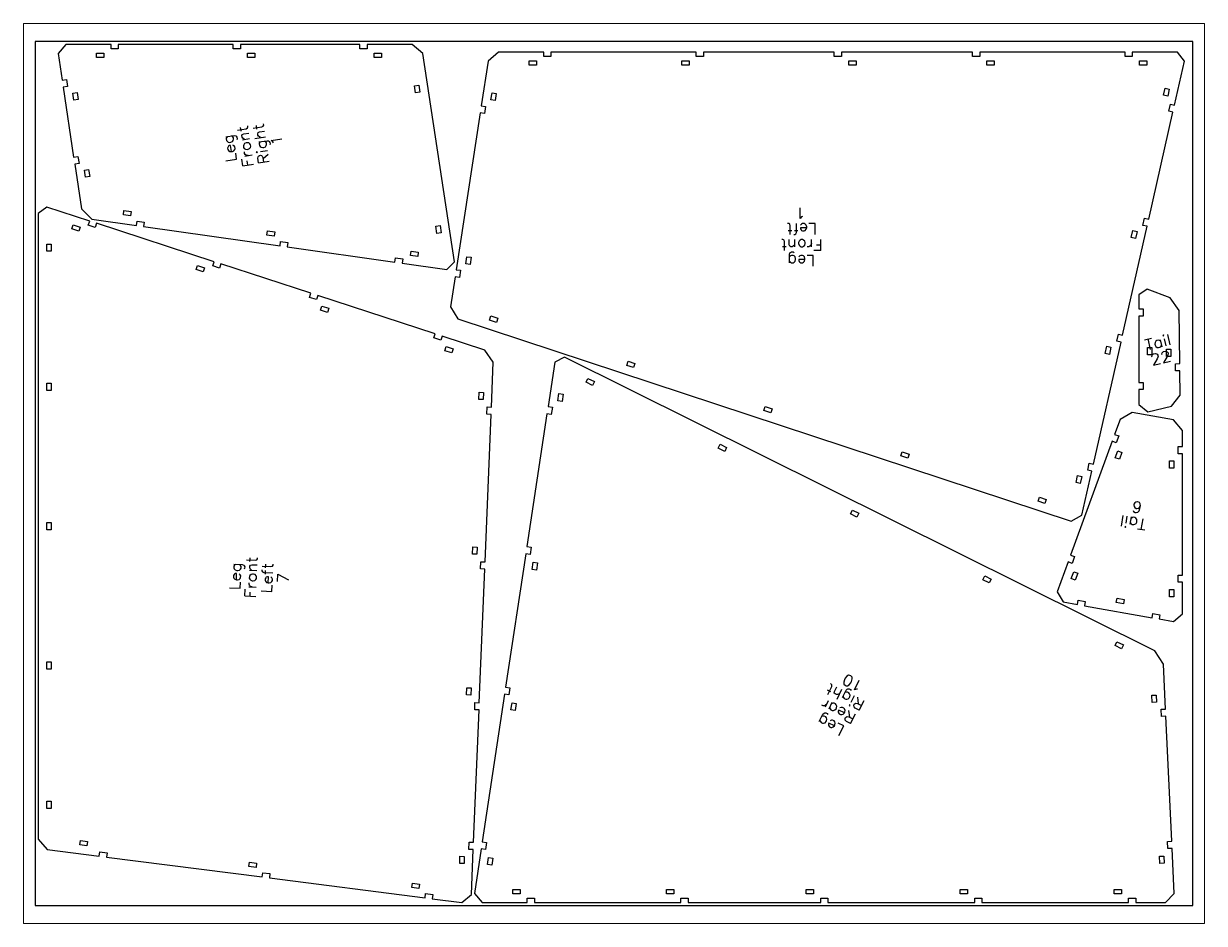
# Paper-space layout 'Layout' of a CAD drawing. Header units: millimetres, sheet in inches. Extents: x 0 to 10.5, y 0 to 8.
# The model-space entities are those that its viewports show. They can reach past a viewport. Long polylines and large blocks are cut down to what shows.
import ezdxf

# ---------------------------------------------------------------- set-up
doc = ezdxf.new("R2010")
doc.units = ezdxf.units.MM
doc.header["$MEASUREMENT"] = 0
for name, color, linetype, true_color in [('leg_front_left_cuts', 1, 'Continuous', 0xff0000), ('leg_front_left_marks', 2, 'Continuous', 0xffff00), ('leg_front_right_cuts', 1, 'Continuous', 0xff0000), ('leg_front_right_marks', 2, 'Continuous', 0xffff00), ('leg_rear_right_cuts', 1, 'Continuous', 0xff0000), ('leg_rear_right_marks', 2, 'Continuous', 0xffff00), ('Sheet', 18, 'Continuous', 0x000000), ('tail_cuts', 1, 'Continuous', 0xff0000), ('tail_marks', 2, 'Continuous', 0xffff00)]:
    doc.layers.add(name, color=color, linetype=linetype, true_color=true_color)

msp = doc.modelspace()

# ---------------------------------------------------------------- linework, layer by layer
at = {"layer": 'leg_front_left_cuts', "color": 1, "true_color": 0xff0000}
for points in [[(789.31, 589.67), (758.16, 589.67), (758.16, 586.67), (753.16, 586.67), (753.16, 589.67), (652.72, 589.67), (652.72, 586.67), (647.72, 586.67), (647.72, 589.67), (557.26, 589.67), (557.26, 586.67), (552.26, 586.67), (552.26, 589.67), (461.86, 589.67), (461.86, 586.67), (456.86, 586.67), (456.86, 589.67), (356.43, 589.67), (356.43, 586.67), (351.43, 586.67), (351.43, 589.67), (320.28, 589.67), (312.97, 583.4), (308.26, 552.6), (311.22, 552.15), (310.47, 547.21), (307.5, 547.66), (290.93, 439.34), (293.89, 438.89), (293.14, 433.95), (290.17, 434.4), (287, 413.68), (292.07, 405.41), (715.99, 265.46), (723.41, 269.66), (730.27, 300.05), (727.35, 300.71), (728.45, 305.59), (731.37, 304.93), (750.42, 389.28), (747.49, 389.94), (748.59, 394.81), (751.52, 394.15), (768.48, 469.3), (765.56, 469.96), (766.66, 474.84), (769.58, 474.18), (786.3, 548.22), (783.37, 548.88), (784.47, 553.75), (787.4, 553.09), (794.26, 583.48)], [(346.43, 583.67), (346.43, 580.67), (341.43, 580.67), (341.43, 583.67)], [(451.86, 583.67), (451.86, 580.67), (446.86, 580.67), (446.86, 583.67)], [(567.27, 583.67), (567.27, 580.67), (562.27, 580.67), (562.27, 583.67)], [(662.72, 583.67), (662.72, 580.67), (657.72, 580.67), (657.72, 583.67)], [(768.16, 583.67), (768.16, 580.67), (763.16, 580.67), (763.16, 583.67)], [(782.65, 559.29), (779.72, 559.95), (780.82, 564.83), (783.75, 564.17)], [(315.7, 561.58), (318.66, 561.13), (317.91, 556.19), (314.94, 556.64)], [(301.48, 7.54), (302.76, 38.66), (299.76, 38.78), (299.96, 43.78), (302.96, 43.66), (306.71, 135.09), (303.72, 135.22), (303.92, 140.21), (306.92, 140.09), (310.71, 232.44), (307.71, 232.57), (307.91, 237.56), (310.91, 237.44), (315.09, 339.33), (312.1, 339.45), (312.3, 344.45), (315.3, 344.32), (316.57, 375.45), (310.8, 383.76), (281.19, 393.43), (280.26, 390.58), (275.5, 392.13), (276.43, 394.98), (195.25, 421.48), (194.32, 418.63), (189.57, 420.18), (190.5, 423.03), (128.33, 443.32), (127.4, 440.47), (122.65, 442.02), (123.58, 444.87), (42.4, 471.37), (41.47, 468.52), (36.72, 470.07), (37.65, 472.92), (8.04, 482.59), (2, 478.21), (2, 45.91), (8.3, 38.76), (44.32, 34.14), (44.7, 37.11), (49.66, 36.48), (49.27, 33.5), (156.86, 19.7), (157.24, 22.68), (162.2, 22.04), (161.82, 19.07), (269.41, 5.27), (269.79, 8.25), (274.75, 7.61), (274.37, 4.64), (294.92, 2)], [(31.03, 468.77), (30.1, 465.92), (25.35, 467.47), (26.28, 470.32)], [(760.43, 460.87), (757.5, 461.53), (758.6, 466.4), (761.53, 465.74)], [(8, 457.06), (11, 457.06), (11, 452.06), (8, 452.06)], [(116.97, 440.72), (116.04, 437.87), (111.28, 439.42), (112.21, 442.27)], [(298.37, 448.32), (301.33, 447.87), (300.58, 442.92), (297.61, 443.38)], [(202.9, 412.67), (201.97, 409.82), (197.21, 411.37), (198.15, 414.22)], [(314.03, 404.48), (314.97, 407.33), (319.72, 405.76), (318.78, 402.91)], [(288.83, 384.62), (287.9, 381.77), (283.15, 383.32), (284.08, 386.17)], [(742.36, 380.84), (739.43, 381.5), (740.54, 386.38), (743.46, 385.72)], [(408.78, 373.2), (409.72, 376.05), (414.47, 374.48), (413.53, 371.63)], [(8, 360.81), (11, 360.81), (11, 355.81), (8, 355.81)], [(309.51, 349.56), (306.51, 349.69), (306.72, 354.68), (309.71, 354.56)], [(503.53, 341.92), (504.47, 344.77), (509.22, 343.2), (508.28, 340.35)], [(598.28, 310.64), (599.22, 313.49), (603.97, 311.92), (603.03, 309.07)], [(722.22, 291.62), (719.29, 292.28), (720.39, 297.15), (723.32, 296.49)], [(693.03, 279.36), (693.98, 282.21), (698.72, 280.64), (697.78, 277.79)], [(8, 264.56), (11, 264.56), (11, 259.56), (8, 259.56)], [(305.12, 242.68), (302.13, 242.8), (302.33, 247.8), (305.33, 247.68)], [(8, 168.31), (11, 168.31), (11, 163.31), (8, 163.31)], [(301.13, 145.33), (298.13, 145.45), (298.34, 150.45), (301.33, 150.33)], [(8, 72.06), (11, 72.06), (11, 67.06), (8, 67.06)], [(30.84, 41.91), (31.22, 44.89), (36.18, 44.25), (35.8, 41.28)], [(296.35, 28.92), (293.35, 29.04), (293.56, 34.03), (296.56, 33.91)], [(147.71, 26.93), (148.09, 29.9), (153.05, 29.27), (152.67, 26.29)], [(260.26, 12.5), (260.64, 15.47), (265.6, 14.83), (265.21, 11.86)]]:
    msp.add_lwpolyline(points, close=True, dxfattribs=at)
at = {"layer": 'leg_front_left_marks', "color": 2, "true_color": 0xffff00}
for points in [[(528.57, 474.67), (528.57, 482.17)], [(529.64, 475.74), (528.57, 474.67)], [(530.35, 476.1), (529.64, 475.74)], [(520.71, 471.17), (520, 471.17)], [(522.85, 466.17), (520.35, 466.17)], [(521.42, 470.81), (520.71, 471.17)], [(521.78, 469.74), (521.42, 470.81)], [(521.78, 463.67), (521.78, 469.74)], [(527.14, 466.17), (524.64, 466.17)], [(526.07, 465.1), (526.07, 471.17)], [(529.64, 470.81), (528.92, 470.1)], [(533.21, 468.31), (528.92, 468.31)], [(528.92, 468.31), (528.92, 467.6)], [(528.92, 467.6), (529.28, 466.88)], [(529.28, 466.88), (529.64, 466.52)], [(530.35, 471.17), (529.64, 470.81)], [(529.64, 466.52), (530.35, 466.17)], [(531.42, 471.17), (530.35, 471.17)], [(530.35, 466.17), (531.42, 466.17)], [(532.14, 470.81), (531.42, 471.17)], [(531.42, 466.17), (532.14, 466.52)], [(532.85, 470.1), (532.14, 470.81)], [(532.14, 466.52), (532.85, 467.24)], [(533.21, 469.02), (532.85, 470.1)], [(532.85, 467.24), (533.21, 468.31)], [(533.21, 468.31), (533.21, 469.02)], [(538.92, 471.17), (534.64, 471.17)], [(538.92, 463.67), (538.92, 471.17)], [(516.78, 460.17), (516.07, 460.17)], [(517.49, 459.81), (516.78, 460.17)], [(517.85, 458.74), (517.49, 459.81)], [(517.85, 452.67), (517.85, 458.74)], [(521.07, 456.6), (521.07, 460.17)], [(524.28, 463.67), (525, 463.67)], [(524.99, 455.17), (524.99, 460.17)], [(525, 463.67), (525.71, 464.03)], [(525.71, 464.03), (526.07, 465.1)], [(527.85, 459.1), (527.49, 458.03)], [(527.49, 458.03), (527.49, 457.31)], [(527.49, 457.31), (527.85, 456.24)], [(528.57, 459.81), (527.85, 459.1)], [(529.28, 460.17), (528.57, 459.81)], [(530.35, 460.17), (529.28, 460.17)], [(531.07, 459.81), (530.35, 460.17)], [(531.78, 459.1), (531.07, 459.81)], [(532.14, 458.02), (531.78, 459.1)], [(531.78, 456.24), (532.14, 457.31)], [(532.14, 457.31), (532.14, 458.02)], [(536.42, 457.31), (536.07, 456.24)], [(536.42, 455.17), (536.42, 460.17)], [(542.85, 452.67), (542.85, 460.17)], [(518.92, 455.17), (516.42, 455.17)], [(521.42, 455.53), (521.07, 456.6)], [(521.24, 449.88), (521.6, 450.95)], [(521.24, 444.17), (521.24, 449.88)], [(521.96, 448.81), (521.24, 448.1)], [(522.14, 455.17), (521.42, 455.53)], [(521.6, 450.95), (521.96, 451.31)], [(521.96, 451.31), (522.67, 451.67)], [(522.67, 449.17), (521.96, 448.81)], [(523.21, 455.17), (522.14, 455.17)], [(522.67, 451.67), (523.74, 451.67)], [(523.74, 449.17), (522.67, 449.17)], [(523.92, 455.53), (523.21, 455.17)], [(523.74, 451.67), (524.46, 451.31)], [(524.46, 448.81), (523.74, 449.17)], [(524.99, 456.6), (523.92, 455.53)], [(525.17, 448.1), (524.46, 448.81)], [(528.39, 448.81), (527.67, 448.1)], [(527.85, 456.24), (528.57, 455.53)], [(529.1, 449.17), (528.39, 448.81)], [(528.57, 455.53), (529.28, 455.17)], [(530.17, 449.17), (529.1, 449.17)], [(529.28, 455.17), (530.35, 455.17)], [(530.89, 448.81), (530.17, 449.17)], [(530.35, 455.17), (531.07, 455.52)], [(531.6, 448.1), (530.89, 448.81)], [(531.07, 455.52), (531.78, 456.24)], [(537.67, 449.17), (533.39, 449.17)], [(534.64, 455.17), (533.57, 455.17)], [(535.35, 455.52), (534.64, 455.17)], [(536.07, 456.24), (535.35, 455.52)], [(537.67, 441.67), (537.67, 449.17)], [(542.85, 452.67), (538.21, 452.67)], [(542.85, 456.24), (539.99, 456.24)], [(521.24, 445.24), (521.96, 444.53)], [(521.96, 444.53), (522.67, 444.17)], [(522.67, 444.17), (523.74, 444.17)], [(523.74, 444.17), (524.46, 444.53)], [(524.46, 444.53), (525.17, 445.24)], [(525.53, 447.03), (525.17, 448.1)], [(525.17, 445.24), (525.53, 446.31)], [(525.53, 446.31), (525.53, 447.03)], [(531.96, 446.31), (527.67, 446.31)], [(527.67, 446.31), (527.67, 445.6)], [(527.67, 445.6), (528.03, 444.88)], [(528.03, 444.88), (528.39, 444.53)], [(528.39, 444.53), (529.1, 444.17)], [(529.1, 444.17), (530.17, 444.17)], [(530.17, 444.17), (530.89, 444.52)], [(530.89, 444.52), (531.6, 445.24)], [(531.96, 447.02), (531.6, 448.1)], [(531.6, 445.24), (531.96, 446.31)], [(531.96, 446.31), (531.96, 447.02)], [(145.99, 238.85), (152.05, 238.6)], [(148.44, 237.68), (148.54, 240.18)], [(152.05, 238.6), (153.14, 238.92)], [(153.14, 238.92), (153.52, 239.61)], [(153.52, 239.61), (153.55, 240.33)], [(137.42, 228.66), (137.03, 227.96)], [(137.3, 234.38), (137.25, 233.31)], [(137.25, 233.31), (137.58, 232.58)], [(137.68, 235.08), (137.3, 234.38)], [(137.35, 235.81), (143.06, 235.58)], [(137.79, 229), (137.42, 228.66)], [(137.58, 232.58), (138.26, 231.84)], [(138.42, 235.77), (137.68, 235.08)], [(138.52, 229.33), (137.79, 229)], [(138.26, 231.84), (139.32, 231.44)], [(139.23, 229.3), (138.52, 229.33)], [(139.06, 225.02), (139.23, 229.3)], [(139.32, 231.44), (140.03, 231.41)], [(140.03, 231.41), (141.12, 231.72)], [(141.7, 228.48), (141.02, 229.23)], [(141.12, 231.72), (141.86, 232.41)], [(141.96, 234.91), (141.28, 235.65)], [(142.03, 227.75), (141.7, 228.48)], [(141.86, 232.41), (142.25, 233.11)], [(142.29, 234.18), (141.96, 234.91)], [(142.25, 233.11), (142.29, 234.18)], [(143.06, 235.58), (144.12, 235.17)], [(144.12, 235.17), (144.46, 234.8)], [(144.74, 233), (144.36, 232.31)], [(144.46, 234.8), (144.79, 234.07)], [(144.79, 234.07), (144.74, 233)], [(148.19, 231.61), (153.19, 231.41)], [(148.26, 233.4), (148.31, 234.47)], [(148.59, 232.67), (148.26, 233.4)], [(148.31, 234.47), (148.69, 235.17)], [(149.14, 228.71), (148.4, 228.03)], [(149.62, 231.55), (148.59, 232.67)], [(148.69, 235.17), (149.78, 235.48)], [(150.23, 229.03), (149.14, 228.71)], [(149.78, 235.48), (153.35, 235.33)], [(150.94, 229), (150.23, 229.03)], [(152, 228.6), (150.94, 229)], [(152.68, 227.85), (152, 228.6)], [(156.71, 231.98), (156.68, 231.26)], [(156.68, 231.26), (157.01, 230.54)], [(156.82, 234.47), (162.88, 234.23)], [(157.01, 230.54), (158.07, 230.13)], [(158.07, 230.13), (164.13, 229.89)], [(159.09, 229.02), (159.2, 231.52)], [(159.27, 233.3), (159.37, 235.8)], [(162.88, 234.23), (163.97, 234.54)], [(163.97, 234.54), (164.35, 235.24)], [(164.35, 235.24), (164.38, 235.95)], [(167.39, 223.85), (167.59, 228.85)], [(167.59, 228.85), (174.94, 224.97)], [(137.03, 227.96), (136.99, 226.89)], [(136.99, 226.89), (137.32, 226.16)], [(137.32, 226.16), (138, 225.42)], [(138, 225.42), (139.06, 225.02)], [(139.06, 225.02), (139.77, 224.99)], [(139.77, 224.99), (140.85, 225.3)], [(140.85, 225.3), (141.6, 225.98)], [(141.6, 225.98), (141.98, 226.68)], [(141.68, 219.19), (141.85, 223.47)], [(141.98, 226.68), (142.03, 227.75)], [(147.8, 221.98), (147.84, 223.05)], [(148.12, 221.25), (147.8, 221.98)], [(148.01, 227.33), (147.97, 226.26)], [(147.97, 226.26), (148.3, 225.53)], [(148.4, 228.03), (148.01, 227.33)], [(148.81, 220.51), (148.12, 221.25)], [(148.3, 225.53), (148.98, 224.79)], [(149.86, 220.11), (148.81, 220.51)], [(148.98, 224.79), (150.04, 224.39)], [(150.04, 224.39), (150.75, 224.36)], [(150.75, 224.36), (151.84, 224.67)], [(151.84, 224.67), (152.58, 225.36)], [(152.58, 225.36), (152.97, 226.05)], [(153.01, 227.12), (152.68, 227.85)], [(152.97, 226.05), (153.01, 227.12)], [(158.96, 225.81), (158.92, 224.74)], [(158.92, 224.74), (159.25, 224.01)], [(159.35, 226.51), (158.96, 225.81)], [(159.25, 224.01), (159.93, 223.27)], [(159.72, 226.85), (159.35, 226.51)], [(160.45, 227.18), (159.72, 226.85)], [(159.93, 223.27), (160.99, 222.87)], [(161.16, 227.15), (160.45, 227.18)], [(160.99, 222.87), (161.16, 227.15)], [(160.99, 222.87), (161.7, 222.84)], [(161.7, 222.84), (162.78, 223.15)], [(162.78, 223.15), (163.53, 223.83)], [(163.63, 226.33), (162.95, 227.07)], [(163.53, 223.83), (163.91, 224.53)], [(163.61, 217.04), (163.78, 221.32)], [(163.96, 225.6), (163.63, 226.33)], [(163.91, 224.53), (163.96, 225.6)], [(134.18, 219.5), (141.68, 219.19)], [(144.96, 213.87), (145.15, 218.51)], [(144.96, 213.87), (152.45, 213.56)], [(147.72, 220.19), (152.72, 219.99)], [(148.53, 213.73), (148.65, 216.58)], [(156.11, 217.35), (163.61, 217.04)]]:
    msp.add_lwpolyline(points, dxfattribs=at)
at = {"layer": 'leg_front_right_cuts', "color": 1, "true_color": 0xff0000}
for points in [[(289.74, 444.84), (267.82, 588.72), (260.51, 595), (229.36, 595), (229.36, 592), (224.36, 592), (224.36, 595), (141.81, 595), (141.81, 592), (136.81, 592), (136.81, 595), (57.39, 595), (57.39, 592), (52.39, 592), (52.39, 595), (21.24, 595), (15.83, 588.72), (18.59, 570.31), (21.56, 570.75), (22.3, 565.81), (19.33, 565.36), (26.57, 517.16), (29.53, 517.61), (30.28, 512.66), (27.31, 512.22), (31.93, 481.41), (39.16, 474.24), (70, 469.87), (70.42, 472.84), (75.37, 472.13), (74.95, 469.16), (169.21, 455.79), (169.63, 458.76), (174.58, 458.06), (174.16, 455.09), (248.62, 444.53), (249.04, 447.5), (253.99, 446.8), (253.57, 443.83), (284.41, 439.45)], [(47.39, 589), (47.39, 586), (42.39, 586), (42.39, 589)], [(151.81, 589), (151.81, 586), (146.81, 586), (146.81, 589)], [(239.36, 589), (239.36, 586), (234.36, 586), (234.36, 589)], [(265.83, 561.97), (262.86, 561.52), (262.11, 566.46), (265.07, 566.91)], [(26.01, 561.31), (28.98, 561.75), (29.72, 556.81), (26.75, 556.36)], [(33.98, 508.16), (36.95, 508.61), (37.69, 503.66), (34.73, 503.22)], [(60.94, 477.21), (61.36, 480.18), (66.32, 479.48), (65.89, 476.51)], [(160.15, 463.14), (160.58, 466.11), (165.53, 465.41), (165.1, 462.44)], [(280.63, 464.84), (277.66, 464.39), (276.91, 469.33), (279.87, 469.79)], [(259.36, 449.07), (259.79, 452.04), (264.74, 451.33), (264.32, 448.36)]]:
    msp.add_lwpolyline(points, close=True, dxfattribs=at)
at = {"layer": 'leg_front_right_marks', "color": 2, "true_color": 0xffff00}
for points in [[(146.97, 538), (146.86, 538.71)], [(153.27, 536.43), (152.9, 538.9)], [(157.65, 538.54), (157.9, 539.3)], [(157.9, 539.3), (157.79, 540.01)], [(131.82, 531.18), (137.47, 532.04)], [(132.28, 530.53), (132.03, 529.77)], [(132.88, 531.34), (132.28, 530.53)], [(136.52, 531.17), (135.7, 531.77)], [(136.98, 530.52), (136.52, 531.17)], [(137.14, 529.46), (136.98, 530.52)], [(137.47, 532.04), (138.58, 531.85)], [(138.58, 531.85), (138.99, 531.55)], [(138.99, 531.55), (139.45, 530.9)], [(139.45, 530.9), (139.61, 529.84)], [(139.71, 535.81), (145.72, 536.73)], [(142.35, 535.13), (141.97, 537.6)], [(142.83, 531.95), (143.07, 532.71)], [(142.99, 530.89), (142.83, 531.95)], [(143.45, 530.24), (142.99, 530.89)], [(143.07, 532.71), (144.08, 533.23)], [(144.08, 533.23), (147.61, 533.76)], [(145.72, 536.73), (146.72, 537.24)], [(146.72, 537.24), (146.97, 538)], [(150.64, 537.11), (156.64, 538.03)], [(151.71, 530.05), (159.13, 531.18)], [(153.76, 533.25), (154, 534.01)], [(153.92, 532.19), (153.76, 533.25)], [(154.38, 531.54), (153.92, 532.19)], [(154, 534.01), (155.01, 534.53)], [(155.6, 530.64), (154.38, 531.54)], [(155.01, 534.53), (158.54, 535.06)], [(156.64, 538.03), (157.65, 538.54)], [(132.03, 529.77), (132.19, 528.71)], [(132.19, 528.71), (132.66, 528.06)], [(132.66, 528.06), (133.47, 527.46)], [(133.25, 524.17), (133, 523.41)], [(133, 523.41), (133.16, 522.36)], [(133.16, 522.36), (133.62, 521.7)], [(133.55, 524.58), (133.25, 524.17)], [(133.47, 527.46), (134.58, 527.27)], [(134.2, 525.04), (133.55, 524.58)], [(134.9, 525.15), (134.2, 525.04)], [(134.58, 527.27), (135.29, 527.37)], [(135.55, 520.91), (134.9, 525.15)], [(135.29, 527.37), (136.29, 527.89)], [(136.29, 527.89), (136.89, 528.7)], [(137.48, 524.82), (136.67, 525.42)], [(136.89, 528.7), (137.14, 529.46)], [(137.26, 521.53), (137.86, 522.35)], [(137.94, 524.17), (137.48, 524.82)], [(137.86, 522.35), (138.1, 523.11)], [(138.1, 523.11), (137.94, 524.17)], [(139.61, 529.84), (139.36, 529.08)], [(143.26, 529.13), (148.2, 529.88)], [(144.67, 529.34), (143.45, 530.24)], [(144.15, 525.65), (143.9, 524.89)], [(143.9, 524.89), (144.06, 523.83)], [(144.06, 523.83), (144.52, 523.18)], [(144.75, 526.46), (144.15, 525.65)], [(144.52, 523.18), (145.34, 522.58)], [(145.75, 526.98), (144.75, 526.46)], [(145.34, 522.58), (146.45, 522.39)], [(146.46, 527.09), (145.75, 526.98)], [(146.45, 522.39), (147.16, 522.5)], [(147.57, 526.89), (146.46, 527.09)], [(147.16, 522.5), (148.16, 523.01)], [(148.38, 526.29), (147.57, 526.89)], [(148.16, 523.01), (148.76, 523.82)], [(148.85, 525.64), (148.38, 526.29)], [(148.76, 523.82), (149.01, 524.58)], [(149.01, 524.58), (148.85, 525.64)], [(154.62, 527.6), (160.27, 528.46)], [(155.08, 526.95), (154.83, 526.19)], [(154.83, 526.19), (154.99, 525.13)], [(154.99, 525.13), (155.45, 524.48)], [(155.68, 527.76), (155.08, 526.95)], [(155.45, 524.48), (156.27, 523.88)], [(156.27, 523.88), (157.38, 523.69)], [(157.38, 523.69), (158.08, 523.8)], [(158.08, 523.8), (159.09, 524.31)], [(159.31, 527.6), (158.5, 528.19)], [(159.09, 524.31), (159.69, 525.12)], [(159.77, 526.94), (159.31, 527.6)], [(159.69, 525.12), (159.93, 525.88)], [(159.93, 525.88), (159.77, 526.94)], [(160.27, 528.46), (161.38, 528.27)], [(161.38, 528.27), (161.78, 527.97)], [(161.78, 527.97), (162.25, 527.32)], [(162.41, 526.26), (162.16, 525.5)], [(162.25, 527.32), (162.41, 526.26)], [(163.07, 528.53), (170.49, 529.66)], [(164.29, 527.63), (163.07, 528.53)], [(164.75, 526.98), (164.29, 527.63)], [(131.82, 514.56), (139.23, 515.69)], [(133.62, 521.7), (134.43, 521.1)], [(134.43, 521.1), (135.55, 520.91)], [(135.55, 520.91), (136.25, 521.02)], [(136.25, 521.02), (137.26, 521.53)], [(139.23, 515.69), (138.59, 519.93)], [(143.47, 511.1), (142.77, 515.69)], [(144.71, 519.59), (144.55, 520.65)], [(145.17, 518.94), (144.71, 519.59)], [(144.98, 517.83), (149.92, 518.58)], [(145.98, 518.34), (145.17, 518.94)], [(147.09, 518.15), (145.98, 518.34)], [(147, 511.63), (146.57, 514.46)], [(153.11, 520.87), (152.81, 520.47)], [(152.81, 520.47), (153.22, 520.17)], [(153.52, 520.57), (153.11, 520.87)], [(153.22, 520.17), (153.52, 520.57)], [(153.81, 516.28), (154, 517.4)], [(154.29, 513.1), (153.81, 516.28)], [(154, 517.4), (154.3, 517.8)], [(154.29, 513.1), (161.71, 514.23)], [(154.3, 517.8), (154.95, 518.26)], [(154.95, 518.26), (155.66, 518.37)], [(155.64, 520.89), (160.58, 521.65)], [(155.66, 518.37), (156.42, 518.12)], [(156.42, 518.12), (156.82, 517.82)], [(156.82, 517.82), (157.34, 516.82)], [(157.34, 516.82), (157.82, 513.64)], [(157.45, 516.11), (160.95, 519.17)], [(143.47, 511.1), (150.88, 512.23)]]:
    msp.add_lwpolyline(points, dxfattribs=at)
at = {"layer": 'leg_rear_right_cuts', "color": 1, "true_color": 0xff0000}
for points in [[(773.65, 176), (365.72, 378.99), (359.09, 375.54), (354.43, 344.74), (357.39, 344.29), (356.64, 339.35), (353.68, 339.8), (339.79, 248), (342.75, 247.55), (342.01, 242.6), (339.04, 243.05), (325.09, 150.85), (328.06, 150.41), (327.31, 145.46), (324.34, 145.91), (308.92, 44.02), (311.89, 43.57), (311.14, 38.63), (308.18, 39.08), (303.52, 8.28), (308.92, 2), (340.07, 2), (340.07, 5), (345.07, 5), (345.07, 2), (446.3, 2), (446.3, 5), (451.3, 5), (451.3, 2), (542.86, 2), (542.86, 5), (547.86, 5), (547.86, 2), (649.26, 2), (649.26, 5), (654.26, 5), (654.26, 2), (755.66, 2), (755.66, 5), (760.66, 5), (760.66, 2), (781.14, 2), (787.19, 8.34), (785.71, 39.46), (782.71, 39.32), (782.47, 44.31), (785.47, 44.45), (781.36, 130.72), (778.37, 130.58), (778.13, 135.58), (781.12, 135.72), (779.64, 166.83)], [(386.46, 361.97), (385.12, 359.28), (380.65, 361.51), (381.98, 364.2)], [(361.85, 353.73), (364.82, 353.28), (364.07, 348.34), (361.11, 348.79)], [(477.86, 316.49), (476.52, 313.81), (472.04, 316.03), (473.38, 318.72)], [(569.25, 271.01), (567.92, 268.33), (563.44, 270.55), (564.78, 273.24)], [(344.22, 237.21), (347.19, 236.76), (346.44, 231.82), (343.48, 232.27)], [(660.65, 225.53), (659.31, 222.85), (654.84, 225.08), (656.17, 227.76)], [(752.05, 180.06), (750.71, 177.37), (746.23, 179.6), (747.57, 182.28)], [(329.53, 140.07), (332.49, 139.62), (331.74, 134.68), (328.78, 135.13)], [(774.89, 140.43), (771.9, 140.28), (771.66, 145.28), (774.65, 145.42)], [(313.36, 33.24), (316.33, 32.79), (315.58, 27.84), (312.61, 28.29)], [(780.19, 29.18), (777.19, 29.04), (776.96, 34.04), (779.95, 34.18)], [(330.07, 8), (330.07, 11), (335.07, 11), (335.07, 8)], [(436.3, 8), (436.3, 11), (441.3, 11), (441.3, 8)], [(532.86, 8), (532.86, 11), (537.86, 11), (537.86, 8)], [(639.26, 8), (639.26, 11), (644.26, 11), (644.26, 8)], [(745.66, 8), (745.66, 11), (750.66, 11), (750.66, 8)]]:
    msp.add_lwpolyline(points, close=True, dxfattribs=at)
at = {"layer": 'leg_rear_right_marks', "color": 2, "true_color": 0xffff00}
for points in [[(559.24, 156.03), (558.76, 154.27)], [(559.72, 156.99), (559.24, 156.03)], [(560.83, 158.42), (559.72, 156.99)], [(561.95, 159.07), (560.83, 158.42)], [(563.07, 158.91), (561.95, 159.07)], [(563.71, 158.59), (563.07, 158.91)], [(564.51, 157.79), (563.71, 158.59)], [(564.19, 154.76), (564.67, 156.52)], [(564.67, 156.52), (564.51, 157.79)], [(566.12, 149.01), (569.46, 155.73)], [(549.86, 147.61), (547.63, 148.72)], [(547.79, 145.85), (550.5, 151.28)], [(550.17, 153.04), (549.53, 153.36)], [(550.65, 152.4), (550.17, 153.04)], [(550.5, 151.28), (550.65, 152.4)], [(552.26, 146.81), (552.42, 147.93)], [(552.42, 147.93), (554.01, 151.13)], [(554.19, 142.66), (557.53, 149.38)], [(557.86, 143.63), (560.4, 148.75)], [(558.76, 154.27), (558.93, 152.99)], [(558.93, 152.99), (559.73, 152.19)], [(560.57, 147.47), (559.61, 147.15)], [(559.73, 152.19), (560.36, 151.88)], [(560.36, 151.88), (561.48, 151.72)], [(560.4, 148.75), (561.2, 149.55)], [(561.36, 147.47), (560.57, 147.47)], [(561.2, 149.55), (561.68, 149.71)], [(562.32, 146.99), (561.36, 147.47)], [(561.48, 151.72), (562.6, 152.36)], [(561.68, 149.71), (562.48, 149.71)], [(562.8, 146.35), (562.32, 146.99)], [(562.48, 149.71), (563.44, 149.23)], [(562.6, 152.36), (563.72, 153.8)], [(563.44, 149.23), (563.92, 148.59)], [(563.72, 153.8), (564.19, 154.76)], [(567.56, 149.49), (566.12, 149.01)], [(568.36, 149.49), (567.56, 149.49)], [(546.08, 137.2), (548.31, 141.68)], [(547.04, 139.12), (546.24, 138.32)], [(548.64, 135.93), (550.87, 140.41)], [(551.35, 139.77), (550.39, 139.45)], [(552.15, 139.77), (551.35, 139.77)], [(553.11, 139.29), (552.15, 139.77)], [(552.74, 146.17), (552.26, 146.81)], [(553.7, 145.7), (552.74, 146.17)], [(553.59, 138.65), (553.11, 139.29)], [(554.5, 145.7), (553.7, 145.7)], [(555.94, 146.18), (554.5, 145.7)], [(558.33, 144.59), (558.66, 143.63)], [(558.66, 143.63), (559.14, 142.99)], [(559.14, 142.99), (560.1, 142.52)], [(560.1, 142.52), (560.89, 142.52)], [(560.89, 142.52), (561.85, 142.84)], [(561.85, 142.84), (562.65, 143.64)], [(562.65, 143.64), (562.97, 144.28)], [(563.12, 145.4), (562.8, 146.35)], [(562.97, 144.28), (563.12, 145.4)], [(563.93, 140.61), (566.16, 145.08)], [(565.69, 138.53), (566.01, 139.17)], [(566.01, 139.17), (566.65, 139.65)], [(566.65, 139.65), (567.13, 139.81)], [(567.13, 139.81), (568.25, 139.66)], [(568.25, 139.66), (571.12, 138.22)], [(568.89, 139.34), (568.4, 143.97)], [(569.53, 135.03), (572.87, 141.74)], [(541.82, 127.04), (544.37, 132.15)], [(544.48, 138), (543.52, 138.47)], [(544.53, 130.87), (543.57, 130.55)], [(544.37, 132.15), (545.16, 132.95)], [(545.28, 138), (544.48, 138)], [(545.33, 130.88), (544.53, 130.87)], [(545.16, 132.95), (545.64, 133.11)], [(546.24, 138.32), (545.28, 138)], [(546.29, 130.4), (545.33, 130.88)], [(545.64, 133.11), (546.44, 133.11)], [(546.44, 133.11), (547.4, 132.64)], [(547.4, 132.64), (547.88, 132)], [(549.12, 136.89), (549.44, 135.93)], [(549.44, 135.93), (549.92, 135.29)], [(549.92, 135.29), (550.88, 134.82)], [(550.88, 134.82), (551.68, 134.82)], [(551.68, 134.82), (552.63, 135.14)], [(552.63, 135.14), (553.43, 135.94)], [(553.43, 135.94), (553.75, 136.58)], [(553.91, 137.7), (553.59, 138.65)], [(553.75, 136.58), (553.91, 137.7)], [(555.35, 134.98), (555.03, 134.34)], [(555.03, 134.34), (555.03, 133.55)], [(555.03, 133.55), (555.19, 133.07)], [(555.19, 133.07), (555.67, 132.43)], [(559.19, 133.07), (555.35, 134.98)], [(555.67, 132.43), (556.63, 131.95)], [(557.1, 136.9), (556.15, 136.58)], [(556.63, 131.95), (557.43, 131.95)], [(557.9, 136.91), (557.1, 136.9)], [(557.43, 131.95), (558.39, 132.27)], [(558.86, 136.43), (557.9, 136.91)], [(558.39, 132.27), (559.19, 133.07)], [(559.34, 135.79), (558.86, 136.43)], [(559.19, 133.07), (559.51, 133.71)], [(559.66, 134.83), (559.34, 135.79)], [(559.51, 133.71), (559.66, 134.83)], [(562.87, 130.05), (562.38, 134.68)], [(562.98, 138.69), (562.5, 138.53)], [(562.5, 138.53), (562.66, 138.05)], [(562.66, 138.05), (563.14, 138.21)], [(563.14, 138.21), (562.98, 138.69)], [(563.51, 125.74), (566.85, 132.45)], [(565.69, 137.73), (565.69, 138.53)], [(565.86, 137.26), (565.69, 137.73)], [(566.66, 136.46), (565.86, 137.26)], [(569.53, 135.03), (566.66, 136.46)], [(542.3, 127.99), (542.62, 127.04)], [(542.62, 127.04), (543.1, 126.4)], [(543.1, 126.4), (544.06, 125.92)], [(544.06, 125.92), (544.86, 125.92)], [(544.86, 125.92), (545.82, 126.24)], [(545.82, 126.24), (546.61, 127.04)], [(546.77, 129.76), (546.29, 130.4)], [(546.61, 127.04), (546.93, 127.68)], [(547.09, 128.8), (546.77, 129.76)], [(546.93, 127.68), (547.09, 128.8)], [(548.53, 126.09), (548.21, 125.45)], [(548.21, 125.45), (548.21, 124.65)], [(548.21, 124.65), (548.38, 124.17)], [(548.38, 124.17), (548.86, 123.54)], [(552.37, 124.18), (548.53, 126.09)], [(548.86, 123.54), (549.81, 123.06)], [(550.28, 128.01), (549.33, 127.69)], [(549.81, 123.06), (550.61, 123.06)], [(551.08, 128.01), (550.28, 128.01)], [(550.61, 123.06), (551.57, 123.38)], [(552.04, 127.53), (551.08, 128.01)], [(551.57, 123.38), (552.37, 124.18)], [(552.52, 126.9), (552.04, 127.53)], [(552.37, 124.18), (552.69, 124.82)], [(552.84, 125.94), (552.52, 126.9)], [(552.69, 124.82), (552.84, 125.94)], [(558.76, 124.19), (554.92, 126.1)], [(555.42, 117.48), (558.76, 124.19)], [(559.67, 129.24), (559.99, 129.88)], [(559.68, 128.44), (559.67, 129.24)], [(559.84, 127.96), (559.68, 128.44)], [(560.64, 127.17), (559.84, 127.96)], [(559.99, 129.88), (560.63, 130.36)], [(560.63, 130.36), (561.11, 130.52)], [(563.51, 125.74), (560.64, 127.17)], [(561.11, 130.52), (562.23, 130.36)], [(562.23, 130.36), (565.1, 128.93)]]:
    msp.add_lwpolyline(points, dxfattribs=at)
at = {"layer": 'Sheet', "color": 18, "true_color": 0x000000}
msp.add_lwpolyline([(0, 0), (800, 0), (800, 597), (0, 597)], close=True, dxfattribs=at)
at = {"layer": 'tail_cuts', "color": 1, "true_color": 0xff0000}
for points in [[(768.81, 341.2), (785.21, 344.97), (791.31, 352.74), (791.07, 369.43), (788.07, 369.39), (788, 374.39), (791, 374.43), (790.46, 411.12), (784.45, 419.77), (768.54, 425.93), (762.62, 421.87), (762.62, 412.18), (765.62, 412.18), (765.62, 407.18), (762.62, 407.18), (762.62, 361.47), (765.62, 361.47), (765.62, 356.47), (762.62, 356.47), (762.62, 346.13)], [(768.62, 385.58), (771.62, 385.58), (771.62, 380.58), (768.62, 380.58)], [(784.92, 379.34), (781.92, 379.3), (781.85, 384.3), (784.85, 384.34)], [(786.7, 335.58), (758.13, 340.63), (749.7, 335.77), (745.95, 325.5), (748.77, 324.47), (747.05, 319.78), (744.23, 320.81), (715.47, 242.07), (718.29, 241.04), (716.58, 236.35), (713.76, 237.38), (706.25, 216.82), (710.32, 209.75), (720.27, 207.99), (720.8, 210.95), (725.72, 210.07), (725.2, 207.12), (771.82, 198.87), (772.35, 201.82), (777.27, 200.95), (776.75, 198), (786.7, 196.24), (792.95, 201.48), (792.95, 223.36), (789.95, 223.36), (789.95, 228.36), (792.95, 228.36), (792.95, 312.19), (789.95, 312.19), (789.95, 317.19), (792.95, 317.19), (792.95, 328.12)], [(748.15, 314.05), (750.97, 313.02), (749.26, 308.32), (746.44, 309.35)], [(786.95, 302.19), (783.95, 302.19), (783.95, 307.19), (786.95, 307.19)], [(717.68, 230.62), (720.5, 229.59), (718.78, 224.9), (715.96, 225.92)], [(747.09, 209.34), (747.62, 212.29), (752.54, 211.42), (752.02, 208.47)], [(786.95, 213.36), (783.95, 213.36), (783.95, 218.36), (786.95, 218.36)]]:
    msp.add_lwpolyline(points, close=True, dxfattribs=at)
at = {"layer": 'tail_marks', "color": 2, "true_color": 0xffff00}
for points in [[(766.51, 390.95), (771.38, 392.07)], [(779.66, 394.34), (779.39, 393.91)], [(779.39, 393.91), (779.82, 393.64)], [(780.09, 394.07), (779.66, 394.34)], [(779.82, 393.64), (780.09, 394.07)], [(782.52, 394.63), (784.2, 387.32)], [(768.95, 391.51), (770.63, 384.2)], [(773.92, 388.99), (773.82, 387.87)], [(773.82, 387.87), (773.98, 387.17)], [(774.46, 389.85), (773.92, 388.99)], [(773.98, 387.17), (774.56, 386.21)], [(775.08, 390.35), (774.46, 389.85)], [(774.56, 386.21), (775.42, 385.67)], [(776.12, 390.59), (775.08, 390.35)], [(775.42, 385.67), (776.2, 385.48)], [(776.9, 390.41), (776.12, 390.59)], [(776.2, 385.48), (777.24, 385.72)], [(777.75, 389.87), (776.9, 390.41)], [(777.24, 385.72), (777.86, 386.23)], [(777.51, 390.91), (778.63, 386.04)], [(777.86, 386.23), (778.39, 387.09)], [(780.3, 391.55), (781.42, 386.68)], [(771.73, 379.4), (771.92, 380.17)], [(771.81, 379.05), (771.73, 379.4)], [(771.92, 380.17), (772.19, 380.6)], [(772.19, 380.6), (772.8, 381.11)], [(775.42, 377.68), (772.74, 373.4)], [(772.8, 381.11), (774.19, 381.43)], [(774.19, 381.43), (774.97, 381.24)], [(774.97, 381.24), (775.4, 380.97)], [(775.4, 380.97), (775.91, 380.36)], [(775.88, 378.89), (775.42, 377.68)], [(776.07, 379.66), (775.88, 378.89)], [(775.91, 380.36), (776.07, 379.66)], [(778.69, 381), (778.88, 381.77)], [(778.77, 380.65), (778.69, 381)], [(778.88, 381.77), (779.15, 382.2)], [(779.15, 382.2), (779.76, 382.71)], [(782.38, 379.28), (779.7, 375)], [(779.7, 375), (784.58, 376.12)], [(779.76, 382.71), (781.16, 383.03)], [(781.16, 383.03), (781.93, 382.84)], [(781.93, 382.84), (782.36, 382.57)], [(782.36, 382.57), (782.87, 381.96)], [(782.84, 380.49), (782.38, 379.28)], [(783.03, 381.26), (782.84, 380.49)], [(782.87, 381.96), (783.03, 381.26)], [(772.74, 373.4), (777.61, 374.52)], [(759.82, 278.21), (759.28, 277.21)], [(760.65, 278.79), (759.82, 278.21)], [(761.77, 278.95), (760.65, 278.79)], [(762.12, 278.89), (761.77, 278.95)], [(763.11, 278.35), (762.12, 278.89)], [(763.69, 277.52), (763.11, 278.35)], [(763.79, 276.05), (763.69, 277.52)], [(750.63, 262.13), (751.94, 269.52)], [(758.89, 272.93), (759.12, 272.17)], [(759.12, 272.17), (760.11, 271.63)], [(759.28, 277.21), (759.22, 276.86)], [(759.22, 276.86), (759.39, 275.75)], [(759.39, 275.75), (759.97, 274.92)], [(759.97, 274.92), (760.96, 274.38)], [(760.11, 271.63), (760.81, 271.5)], [(760.81, 271.5), (761.93, 271.67)], [(760.96, 274.38), (761.31, 274.32)], [(761.31, 274.32), (762.43, 274.48)], [(761.93, 271.67), (762.82, 272.6)], [(762.43, 274.48), (763.26, 275.06)], [(762.82, 272.6), (763.48, 274.3)], [(763.26, 275.06), (763.79, 276.05)], [(763.48, 274.3), (763.79, 276.05)], [(753.51, 261.99), (753.09, 261.7)], [(753.09, 261.7), (753.38, 261.28)], [(753.38, 261.28), (753.8, 261.57)], [(753.8, 261.57), (753.51, 261.99)], [(753.88, 264.1), (754.75, 269.02)], [(756.69, 263.6), (757.57, 268.52)], [(756.88, 264.66), (757.46, 263.83)], [(758.21, 268.05), (757.38, 267.47)], [(757.46, 263.83), (758.1, 263.35)], [(758.1, 263.35), (759.16, 263.16)], [(758.97, 268.27), (758.21, 268.05)], [(760.03, 268.09), (758.97, 268.27)], [(759.16, 263.16), (759.92, 263.39)], [(759.92, 263.39), (760.75, 263.97)], [(760.67, 267.61), (760.03, 268.09)], [(761.25, 266.78), (760.67, 267.61)], [(760.75, 263.97), (761.29, 264.96)], [(761.41, 265.67), (761.25, 266.78)], [(761.29, 264.96), (761.41, 265.67)], [(764.35, 259.71), (765.65, 267.09)], [(766.81, 259.27), (761.89, 260.14)]]:
    msp.add_lwpolyline(points, dxfattribs=at)

psp = doc.layouts.new('Layout')

# ---------------------------------------------------------------- viewports
at = {"layer": '0'}
psp.add_viewport(center=(5.25, 4), size=(10.5, 8), view_center_point=(400, 298.5), view_height=621.71429, dxfattribs=at)

doc.saveas('drawing.dxf')
